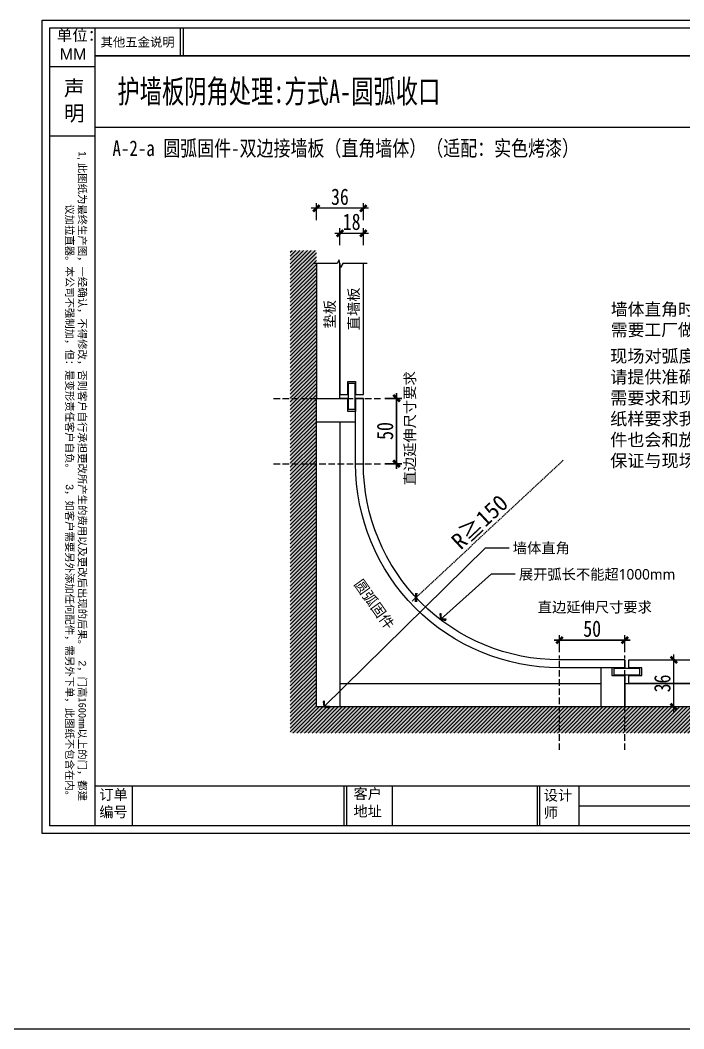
# Model space of a CAD drawing. Header units: millimetres. Extents: x 4862 to 20554, y 7569 to 11262.
# Drawn here: x 11911 to 12419, y 8610 to 9382 of the extents above; entities that cross this region are included whole.
import ezdxf

# ---------------------------------------------------------------- set-up
doc = ezdxf.new("R2010")
doc.units = ezdxf.units.MM
doc.linetypes.add('__DASH', pattern=[0.35, 0.25, -0.1])
doc.linetypes.add('DASHEDX2', pattern=[1.5, 1, -0.5])
doc.layers.add('0 @ 1', color=7, linetype='Continuous')
doc.styles.get("Standard").update_dxf_attribs({"font": 'arial.ttf'})
doc.styles.add('宋体', font='SimSun.ttf')
doc.styles.add('家具尺寸文字', font='SimSun.ttf', dxfattribs={"width": 0.8})
doc.styles.add('黑石雅黑', font='Microsoft YaHei.ttf')
doc.dimstyles.new('副本 固装比例5', dxfattribs={"dimscale": 5, "dimtxt": 2.5, "dimasz": 1, "dimexe": 0.8, "dimexo": 1.2, "dimgap": 0.5, "dimtad": 1, "dimdec": 0, "dimdsep": 46, "dimtxsty": '家具尺寸文字', "dimblk": 'ARCHTICK', "dimcen": 0, "dimdle": 0.8, "dimclrd": 8, "dimclre": 8, "dimclrt": 2, "dimadec": 1, "dimazin": 2, "dimtfac": 1, "dimtdec": 0, "dimtix": 1, "dimtmove": 2, "dimatfit": 2, "dimfxl": 0, "dimtolj": 1, "dimtzin": 0, "dimarcsym": 0})
doc.dimstyles.new('深化(A1)1：1', dxfattribs={"dimtxt": 3, "dimasz": 1, "dimexe": 1.5, "dimexo": 1, "dimgap": 1, "dimtad": 1, "dimdec": 0, "dimrnd": 5, "dimdsep": 46, "dimtxsty": '黑石雅黑', "dimblk": 'ARCHTICK', "dimcen": 1, "dimclrd": 44, "dimclre": 44, "dimclrt": 50, "dimadec": 0, "dimazin": 2, "dimtfac": 1, "dimtdec": 0, "dimtix": 1, "dimtmove": 2, "dimatfit": 3, "dimldrblk": 'hl_arrow2', "dimfxl": 0, "dimtolj": 1, "dimarcsym": 0})

# ---------------------------------------------------------------- blocks, each defined once
blk = doc.blocks.new('A$C398a0407')
for p, q in [((443.2, 6784), (443.2, 64)), ((1163.2, 6546.9), (1163.2, 6784)), ((1189.6, 6546.9), (1189.6, 6784)), ((443.2, 6546.9), (8134, 6546.9)), ((443.2, 399), (9568, 399)), ((756.5, 399), (756.5, 64)), ((2542.3, 399), (2542.3, 64)), ((2562.3, 399), (2562.3, 64)), ((2948.7, 399), (2948.7, 64)), ((4169.9, 399), (4169.9, 64)), ((4189.9, 399), (4189.9, 64)), ((4522.7, 399), (4522.7, 64)), ((4522.7, 231.5), (5527, 231.5))]:
    blk.add_line(p, q)
at = {"color": 8}
for p, q in [((64, 6457.7), (443.2, 6457.7)), ((64, 5874.2), (443.2, 5874.2))]:
    blk.add_line(p, q, dxfattribs=at)
for points in [[(9632, 0), (0, 0), (0, 6848), (9632, 6848)], [(9568, 64), (64, 64), (64, 6784), (9568, 6784)]]:
    blk.add_lwpolyline(points, close=True)
at = {"color": 8, "insert": (368.9, 272.3), "char_height": 64, "width": 5497.15, "attachment_point": 3, "rotation": 270}
blk.add_mtext('1, {\\fSimSun|b0|i0|c134|p2;此图纸为最终生产图，一经确认，不得修改，否则客户自行承担更改所产生的费用以及更改后出现的后果。  }2{\\fSimSun|b0|i0|c134|p2;，门高1600mm以上的门，都建议加拉直器。本公司不强制加，但：是变形责任客户自负。  }3{\\fSimSun|b0|i0|c134|p2;，如客户需要另外添加任何配件，需另外下单，此图纸不包含在内。}', dxfattribs=at)
at = {"color": 8, "char_height": 88, "attachment_point": 1, "style": '宋体'}
for s, insert in [('订单\\P编号', (479.9, 370.6)), ('客户\\P地址', (2621.8, 377)), ('设计\\P师', (4225.5, 364.6))]:
    blk.add_mtext_dynamic_manual_height_columns(s, width=596.489, gutter_width=12.5, heights=[0], dxfattribs=dict(at, insert=insert))
at = {"layer": '0 @ 1', "color": 8, "attachment_point": 1}
for s, insert, char_height, width in [('\\pi13.703;单位：\\P\\pi40.286;MM', (107.3, 6770.1), 96, 391.163), ('{\\fSimSun|b0|i0|c134|p2;其他五金说明}', (490.9, 6701.9), 76.325, 737.994), ('声明', (182.3, 6340), 127.53, 194.038)]:
    blk.add_mtext(s, dxfattribs=dict(at, insert=insert, char_height=char_height, width=width))
blk = doc.blocks.new('_ArchTick')
at = {"color": 0, "linetype": 'ByBlock', "const_width": 0.4}
blk.add_lwpolyline([(-0.5, -0.5), (0.5, 0.5)], dxfattribs=at)
blk = doc.blocks.new('*D301')
at = {"color": 8, "lineweight": -2, "transparency": 16777216}
for p, q in [((12199.49, 9096.53), (12199.49, 9038.53)), ((12190.49, 9092.53), (12203.49, 9092.53)), ((12190.49, 9042.53), (12203.49, 9042.53))]:
    blk.add_line(p, q, dxfattribs=at)
at = {"layer": 'Defpoints', "color": 0, "transparency": 16777216}
for p in [(12174.15, 9092.53), (12174.15, 9042.53), (12199.49, 9042.53)]:
    blk.add_point(p, dxfattribs=at)
at = {"color": 8, "lineweight": -2, "transparency": 16777216, "xscale": 5, "yscale": 5, "zscale": 5}
for p, rotation in [((12199.49, 9092.53), 90), ((12199.49, 9042.53), 270)]:
    blk.add_blockref('_ArchTick', p, dxfattribs=dict(at, rotation=rotation))
at = {"color": 2, "transparency": 16777216, "insert": (12190.74, 9067.53), "char_height": 12.5, "attachment_point": 5, "rotation": 90, "style": '家具尺寸文字'}
blk.add_mtext('\\A1;50', dxfattribs=at)
blk = doc.blocks.new('*D302')
at = {"color": 8, "lineweight": -2, "transparency": 16777216}
for p, q in [((12199.49, 9038.47), (12199.49, 9096.47)), ((12190.49, 9092.47), (12203.49, 9092.47)), ((12190.49, 9042.47), (12203.49, 9042.47))]:
    blk.add_line(p, q, dxfattribs=at)
at = {"layer": 'Defpoints', "color": 0, "transparency": 16777216}
for p in [(12174.15, 9092.47), (12199.49, 9092.47), (12174.15, 9042.47)]:
    blk.add_point(p, dxfattribs=at)
at = {"color": 8, "lineweight": -2, "transparency": 16777216, "xscale": 5, "yscale": 5, "zscale": 5}
for p, rotation in [((12199.49, 9092.47), 90), ((12199.49, 9042.47), 270)]:
    blk.add_blockref('_ArchTick', p, dxfattribs=dict(at, rotation=rotation))
at = {"color": 2, "transparency": 16777216, "insert": (12190.74, 9067.47), "char_height": 12.5, "attachment_point": 5, "rotation": 90, "style": '家具尺寸文字'}
blk.add_mtext('\\A1;50', dxfattribs=at)
blk = doc.blocks.new('*D303')
at = {"color": 8, "lineweight": -2, "transparency": 16777216}
for p, q in [((12324.21, 8898.5), (12324.21, 8911.5)), ((12374.21, 8898.5), (12374.21, 8911.5)), ((12378.21, 8907.5), (12320.21, 8907.5))]:
    blk.add_line(p, q, dxfattribs=at)
at = {"layer": 'Defpoints', "color": 0, "transparency": 16777216}
for p in [(12324.21, 8907.5), (12324.21, 8892.47), (12374.21, 8892.47)]:
    blk.add_point(p, dxfattribs=at)
at = {"color": 8, "lineweight": -2, "transparency": 16777216, "xscale": 5, "yscale": 5, "zscale": 5, "rotation": 180}
blk.add_blockref('_ArchTick', (12324.21, 8907.5), dxfattribs=at)
at = {"color": 8, "lineweight": -2, "transparency": 16777216, "xscale": 5, "yscale": 5, "zscale": 5}
blk.add_blockref('_ArchTick', (12374.21, 8907.5), dxfattribs=at)
at = {"color": 2, "transparency": 16777216, "insert": (12349.21, 8916.25), "char_height": 12.5, "attachment_point": 5, "style": '家具尺寸文字'}
blk.add_mtext('\\A1;50', dxfattribs=at)
blk = doc.blocks.new('*D304')
at = {"color": 8, "lineweight": -2, "transparency": 16777216}
for p, q in [((12324.15, 8898.5), (12324.15, 8911.5)), ((12374.15, 8898.5), (12374.15, 8911.5)), ((12320.15, 8907.5), (12378.15, 8907.5))]:
    blk.add_line(p, q, dxfattribs=at)
at = {"layer": 'Defpoints', "color": 0, "transparency": 16777216}
for p in [(12374.15, 8907.5), (12324.15, 8892.47), (12374.15, 8892.47)]:
    blk.add_point(p, dxfattribs=at)
at = {"color": 8, "lineweight": -2, "transparency": 16777216, "xscale": 5, "yscale": 5, "zscale": 5, "rotation": 180}
blk.add_blockref('_ArchTick', (12324.15, 8907.5), dxfattribs=at)
at = {"color": 8, "lineweight": -2, "transparency": 16777216, "xscale": 5, "yscale": 5, "zscale": 5}
blk.add_blockref('_ArchTick', (12374.15, 8907.5), dxfattribs=at)
at = {"color": 2, "transparency": 16777216, "insert": (12349.15, 8916.25), "char_height": 12.5, "attachment_point": 5, "style": '家具尺寸文字'}
blk.add_mtext('\\A1;50', dxfattribs=at)
blk = doc.blocks.new('*D319')
at = {"color": 8, "linetype": 'DASHEDX2', "lineweight": -2, "transparency": 16777216}
blk.add_line((12327.08, 9045.2), (12211.52, 8937.45), dxfattribs=at)
at = {"layer": 'Defpoints', "color": 0, "transparency": 16777216}
for p in [(12324.15, 9042.47), (12214.44, 8940.18)]:
    blk.add_point(p, dxfattribs=at)
at = {"color": 8, "lineweight": -2, "transparency": 16777216, "xscale": 5, "yscale": 5, "zscale": 5, "rotation": 222.9969408445105}
blk.add_blockref('_ArchTick', (12214.44, 8940.18), dxfattribs=at)
at = {"color": 2, "transparency": 16777216, "insert": (12263.33, 8997.72), "char_height": 12.5, "attachment_point": 5, "rotation": 42.99694, "style": '家具尺寸文字'}
blk.add_mtext('\\A1;{\\W1;\\C4;R≧150}', dxfattribs=at)
blk = doc.blocks.new('hl_arrow2')
at = {"color": 2}
blk.add_line((-0.22, 0), (-1, 0), dxfattribs=at)
blk.add_lwpolyline([(-0.22, 0), (-0.86, -0.69), (-0.65, -0.86), (0, 0), (-0.65, 0.86), (-0.86, 0.69)], close=True, dxfattribs=at)
for points in [[(-0.86, 0.69), (-0.65, 0.86), (-0.22, 0), (0, 0)], [(-0.86, -0.69), (-0.65, -0.86), (-0.22, 0), (0, 0)]]:
    blk.add_solid(points, dxfattribs=at)
blk = doc.blocks.new('*D306')
at = {"color": 8, "lineweight": -2, "transparency": 16777216}
for p, q in [((12411.66, 8852.47), (12411.66, 8896.47)), ((12402.66, 8892.47), (12415.66, 8892.47)), ((12420.66, 8856.47), (12407.66, 8856.47))]:
    blk.add_line(p, q, dxfattribs=at)
at = {"layer": 'Defpoints', "color": 0, "transparency": 16777216}
for p in [(12377.15, 8892.47), (12411.66, 8892.47), (12530.98, 8856.47)]:
    blk.add_point(p, dxfattribs=at)
at = {"color": 8, "lineweight": -2, "transparency": 16777216, "xscale": 5, "yscale": 5, "zscale": 5}
for p, rotation in [((12411.66, 8892.47), 90), ((12411.66, 8856.47), 270)]:
    blk.add_blockref('_ArchTick', p, dxfattribs=dict(at, rotation=rotation))
at = {"color": 2, "transparency": 16777216, "insert": (12402.91, 8874.47), "char_height": 12.5, "attachment_point": 5, "rotation": 90, "style": '家具尺寸文字'}
blk.add_mtext('\\A1;36', dxfattribs=at)
blk = doc.blocks.new('*D307')
at = {"color": 8, "lineweight": -2, "transparency": 16777216}
for p, q in [((12152.15, 9218.65), (12178.15, 9218.65)), ((12156.15, 9209.65), (12156.15, 9222.65)), ((12174.15, 9209.65), (12174.15, 9222.65))]:
    blk.add_line(p, q, dxfattribs=at)
at = {"layer": 'Defpoints', "color": 0, "transparency": 16777216}
for p in [(12174.15, 9218.65), (12156.15, 9195.47), (12174.15, 9095.47)]:
    blk.add_point(p, dxfattribs=at)
at = {"color": 8, "lineweight": -2, "transparency": 16777216, "xscale": 5, "yscale": 5, "zscale": 5, "rotation": 180}
blk.add_blockref('_ArchTick', (12156.15, 9218.65), dxfattribs=at)
at = {"color": 8, "lineweight": -2, "transparency": 16777216, "xscale": 5, "yscale": 5, "zscale": 5}
blk.add_blockref('_ArchTick', (12174.15, 9218.65), dxfattribs=at)
at = {"color": 2, "transparency": 16777216, "insert": (12165.15, 9227.4), "char_height": 12.5, "attachment_point": 5, "style": '家具尺寸文字'}
blk.add_mtext('\\A1;18', dxfattribs=at)
blk = doc.blocks.new('*D308')
at = {"color": 8, "lineweight": -2, "transparency": 16777216}
for p, q in [((12138.15, 9228.79), (12138.15, 9241.79)), ((12174.15, 9228.79), (12174.15, 9241.79)), ((12178.15, 9237.79), (12134.15, 9237.79))]:
    blk.add_line(p, q, dxfattribs=at)
at = {"layer": 'Defpoints', "color": 0, "transparency": 16777216}
for p in [(12138.15, 9237.79), (12138.15, 9195.47), (12174.15, 9195.47)]:
    blk.add_point(p, dxfattribs=at)
at = {"color": 8, "lineweight": -2, "transparency": 16777216, "xscale": 5, "yscale": 5, "zscale": 5, "rotation": 180}
blk.add_blockref('_ArchTick', (12138.15, 9237.79), dxfattribs=at)
at = {"color": 8, "lineweight": -2, "transparency": 16777216, "xscale": 5, "yscale": 5, "zscale": 5}
blk.add_blockref('_ArchTick', (12174.15, 9237.79), dxfattribs=at)
at = {"color": 2, "transparency": 16777216, "insert": (12156.15, 9246.54), "char_height": 12.5, "attachment_point": 5, "style": '家具尺寸文字'}
blk.add_mtext('\\A1;36', dxfattribs=at)
blk = doc.blocks.new('*U117')
at = {"color": 0}
blk.add_lwpolyline([(0, -12.54), (0, -1.28), (-1.7, -0.34), (1.7, 0.34), (0, 1.28), (0, 12.12)], dxfattribs=at)
blk = doc.blocks.new('A$Caecb7373')
at = {"color": 1}
blk.add_lwpolyline([(0, 821.76), (1155.84, 821.76), (1155.84, 0), (0, 0)], close=True, dxfattribs=at)

msp = doc.modelspace()

# ---------------------------------------------------------------- hatches: boundary and pattern name
h = msp.add_hatch()
h.set_pattern_fill('AR-CONC', color=8, scale=0.065355)
h.set_pattern_definition([(50, (-32063.359, 48451.121), (11.9066731, -1.0416984), [1.2450121, -13.6951334]), (355, (-32063.359, 48451.121), (-2.3033327, 12.486514), [0.9960097, -10.956145]), (100.451445, (-32062.367, 48451.035), (9.6033404, 11.444815), [1.0580975, -11.639082]), (46.1842, (-32063.359, 48454.442), (17.716362, -2.747675), [1.867518, -20.5427]), (96.635558, (-32061.883, 48454.213), (15.5155394, 16.1705263), [1.587147, -17.458639]), (351.18415, (-32063.36, 48454.442), (15.5155394, 16.1705263), [1.4940124, -16.4341426]), (21, (-32061.699, 48453.6115), (9.9087536, -6.6835387), [1.2450121, -13.6951334]), (326, (-32061.699, 48453.611), (4.0390695, 12.0375985), [0.9960097, -10.9561067]), (71.451445, (-32060.873, 48453.055), (13.947823, 5.3540599), [1.0580975, -11.639062]), (37.5, (-32063.3592, 48451.1215), (0.20185556, 5.5260918), [0, -10.8233054, 0, -11.12210834, 0, -10.9976071]), (7.5, (-32063.359, 48451.1215), (4.36699686, 6.5472982), [0, -6.3412618, 0, -10.574303, 0, -4.1915408]), (327.5, (-32067.061, 48451.1215), (8.86151892, -0.37440188), [0, -4.1500404, 0, -12.9481261, 0, -17.1811674]), (317.5, (-32068.721, 48451.1215), (9.6809778, 1.6617475), [0, -5.3950526, 0, -8.5988838, 0, -12.2011189])])
h.paths.add_polyline_path([(12138.152, 9205.63), (12118.152, 9205.63), (12118.152, 8836.47), (12541.97, 8836.47), (12541.97, 8856.47), (12138.152, 8856.47)])
h = msp.add_hatch()
h.set_pattern_fill('ANSI31', color=8, scale=0.65355)
h.set_pattern_definition([(45, (-32063.3592, 48451.1215), (-1.467260864, 1.467260864), [])])
h.paths.add_polyline_path([(12138.152, 8856.47), (12138.152, 9205.63), (12118.152, 9205.63), (12118.152, 8836.47), (12541.97, 8836.47), (12541.97, 8856.47)])

# ---------------------------------------------------------------- linework, layer by layer
at = {"color": 251, "linetype": '__DASH', "ltscale": 20}
for p, q in [((12105.341, 9092.47), (12187.921, 9092.47)), ((12105.341, 9042.47), (12187.921, 9042.47)), ((12324.152, 8823.659), (12324.152, 8895.938)), ((12374.152, 8823.659), (12374.152, 8895.938))]:
    msp.add_line(p, q, dxfattribs=at)
at = {"color": 4}
for p, q in [((12138.152, 9074.47), (12168.152, 9074.47)), ((12156.152, 9074.47), (12156.152, 8856.47)), ((12356.152, 8856.47), (12356.152, 8886.47)), ((12156.152, 8874.47), (12356.152, 8874.47))]:
    msp.add_line(p, q, dxfattribs=at)
for p, q in [((12324.152, 8892.47), (12324.152, 8892.47)), ((4862.317, 8610.368), (20477.138, 8610.368))]:
    msp.add_line(p, q)
for points in [[(11968.694, 9299.857), (12667.014, 9299.857), (12667.014, 9354.295), (11968.694, 9354.295)], [(12162.652, 9103.97), (12167.652, 9103.97), (12167.652, 9083.97), (12162.652, 9083.97)], [(12385.652, 8880.97), (12385.652, 8885.97), (12365.652, 8885.97), (12365.652, 8880.97)]]:
    msp.add_lwpolyline(points, close=True)
for points in [[(12138.152, 9195.47), (12138.152, 9092.47), (12156.152, 9092.47), (12156.152, 9195.47)], [(12156.152, 9195.47), (12156.152, 9095.47), (12162.152, 9095.47), (12162.152, 9105.47), (12168.152, 9105.47), (12168.152, 9095.47), (12174.152, 9095.47), (12174.152, 9195.47)], [(12530.981, 8874.47), (12377.152, 8874.47), (12377.152, 8880.47), (12387.152, 8880.47), (12387.152, 8886.47), (12377.152, 8886.47), (12377.152, 8892.47), (12530.981, 8892.47)], [(12530.981, 8856.47), (12374.152, 8856.47), (12374.152, 8874.47), (12530.981, 8874.47)]]:
    msp.add_lwpolyline(points)
for points in [[(12374.152, 8874.47), (12374.152, 8880.47), (12374.152, 8856.47), (12138.152, 8856.47), (12138.152, 9092.47), (12162.152, 9092.47), (12156.152, 9092.47)], [(12168.152, 9092.47), (12174.152, 9092.47), (12168.152, 9092.47), (12168.152, 9082.47), (12162.152, 9082.47), (12162.152, 9092.47)], [(12374.152, 8886.47), (12374.152, 8892.47), (12374.152, 8886.47), (12364.152, 8886.47), (12364.152, 8880.47), (12374.152, 8880.47)]]:
    msp.add_lwpolyline(points, dxfattribs=at)
for points in [[(12374.152, 8886.47), (12324.152, 8886.47, -0.4142136), (12168.152, 9042.47), (12168.152, 9092.47)], [(12374.152, 8892.47), (12324.152, 8892.47, -0.4142136), (12174.152, 9042.47), (12174.152, 9042.47), (12174.152, 9092.47)]]:
    msp.add_lwpolyline(points, format="xyb", dxfattribs=at)

# ---------------------------------------------------------------- block references
at = {"xscale": 0.09079979139978399, "yscale": 0.09079979139978399, "zscale": 0.09079979139978399}
msp.add_blockref('A$C398a0407', (11928.449, 8759.836), dxfattribs=at)
at = {"color": 1, "xscale": 0.7566649283315219, "yscale": 0.7566649283315219, "zscale": 0.7566649283315219}
msp.add_blockref('A$Caecb7373', (11928.449, 8759.836), dxfattribs=at)
at = {"color": 1, "xscale": 1.664, "yscale": 1.664, "zscale": 1.664, "rotation": 90}
msp.add_blockref('*U117', (12156.152, 9195.47), dxfattribs=at)

# ---------------------------------------------------------------- texts
at = {"color": 50, "style": '家具尺寸文字', "width": 0.8}
msp.add_text('A-2-a 圆弧固件-双边接墙板（直角墙体）（适配：实色烤漆）', height=11.9, dxfattribs=at).set_placement((11982.12, 9277.759))
at = {"style": '黑石雅黑'}
for s, rotation, p in [('直墙板 ', 90, (12170.686, 9144.516)), ('垫板', 90, (12152.403, 9145.929)), ('圆弧固件', 305.484831, (12166.574, 8950.451))]:
    msp.add_text(s, height=8, rotation=rotation, dxfattribs=at).set_placement(p)
at = {"color": 6, "style": '黑石雅黑'}
msp.add_text('直边延伸尺寸要求', height=8, rotation=90, dxfattribs=at).set_placement((12213.722, 9025.869))
at = {"style": '黑石雅黑'}
for s, p in [('墙体直角', (12288.468, 8973.991)), ('展开弧长不能超1000mm', (12293.102, 8953.919))]:
    msp.add_text(s, height=8, dxfattribs=at).set_placement(p)
at = {"color": 6, "style": '黑石雅黑'}
msp.add_text('直边延伸尺寸要求', height=8, dxfattribs=at).set_placement((12307.55, 8928.803))
at = {"color": 1, "insert": (11985.912, 9336.101), "char_height": 17.85, "width": 4937.63124, "attachment_point": 1, "style": '家具尺寸文字'}
msp.add_mtext('{\\W0.7;\\C4;护墙板阴角处理:方式A-圆弧收口}', dxfattribs=at)
at = {"color": 4, "insert": (12363.499, 9165.242), "char_height": 9.408, "width": 372.84062, "attachment_point": 1, "style": '宋体'}
msp.add_mtext('墙体直角时，做阴角圆弧，\\P需要工厂做圆弧固件 圆弧{\\A1;R≧150}', dxfattribs=at)
at = {"color": 3, "insert": (12362.989, 9129.611), "char_height": 9.6, "width": 258.30704, "attachment_point": 1, "style": '黑石雅黑'}
msp.add_mtext('现场对弧度有特殊要求时：\\P请提供准确CAD文件，并在文件中标注上所需要求和现场图片。若只提供现场弧度裁剪纸样要求我司加工，制作成本高，成品圆弧件也会和放样纸样尺寸存在必然误差，无法保证与现场弧度完全吻合！！！', dxfattribs=at)

# ---------------------------------------------------------------- dimensions: what is measured, and where the dimension line sits
for base, p1, p2, picture, middle in [((12138.152, 9237.791), (12174.152, 9195.47), (12138.152, 9195.47), '*D308', (12156.152, 9246.541)), ((12174.152, 9218.647), (12156.152, 9195.47), (12174.152, 9095.47), '*D307', (12165.152, 9227.397)), ((12324.208, 8907.502), (12374.208, 8892.47), (12324.208, 8892.47), '*D303', (12349.208, 8916.252))]:
    dim = msp.add_linear_dim(base=base, p1=p1, p2=p2, dimstyle='副本 固装比例5')
    dim.commit()
    dim.dimension.update_dxf_attribs({"geometry": picture, "text_midpoint": middle})
for base, p1, p2, angle, picture, middle in [((12199.485, 9042.527), (12174.152, 9092.527), (12174.152, 9042.527), 90, '*D301', (12190.735, 9067.527)), ((12199.485, 9092.47), (12174.152, 9042.47), (12174.152, 9092.47), 270, '*D302', (12190.735, 9067.47)), ((12374.152, 8907.502), (12324.152, 8892.47), (12374.152, 8892.47), 180, '*D304', (12349.152, 8916.252)), ((12411.663, 8892.47), (12530.981, 8856.47), (12377.152, 8892.47), 90, '*D306', (12402.913, 8874.47))]:
    dim = msp.add_linear_dim(base=base, p1=p1, p2=p2, angle=angle, dimstyle='副本 固装比例5')
    dim.commit()
    dim.dimension.update_dxf_attribs({"geometry": picture, "text_midpoint": middle})
dim = msp.add_radius_dim(center=(12324.152, 9042.47), mpoint=(12214.443, 8940.176), text='{\\W1;\\C4;R≧150}', dimstyle='副本 固装比例5', override={"dimarcsym": 1})
dim.commit()
dim.dimension.update_dxf_attribs({"geometry": '*D319', "text_midpoint": (12263.331, 8997.723)})

# ---------------------------------------------------------------- leaders
at = {"ltscale": 500}
for points in [[(12143.822, 8856.47), (12267.456, 8978.231), (12285.723, 8978.231)], [(12233.024, 8923.324), (12272.09, 8958.159), (12290.357, 8958.159)]]:
    msp.add_leader(points, dimstyle='深化(A1)1：1', override={"dimasz": 4, "dimgap": 1, "dimtad": 0}, dxfattribs=at)

doc.saveas('drawing.dxf')
